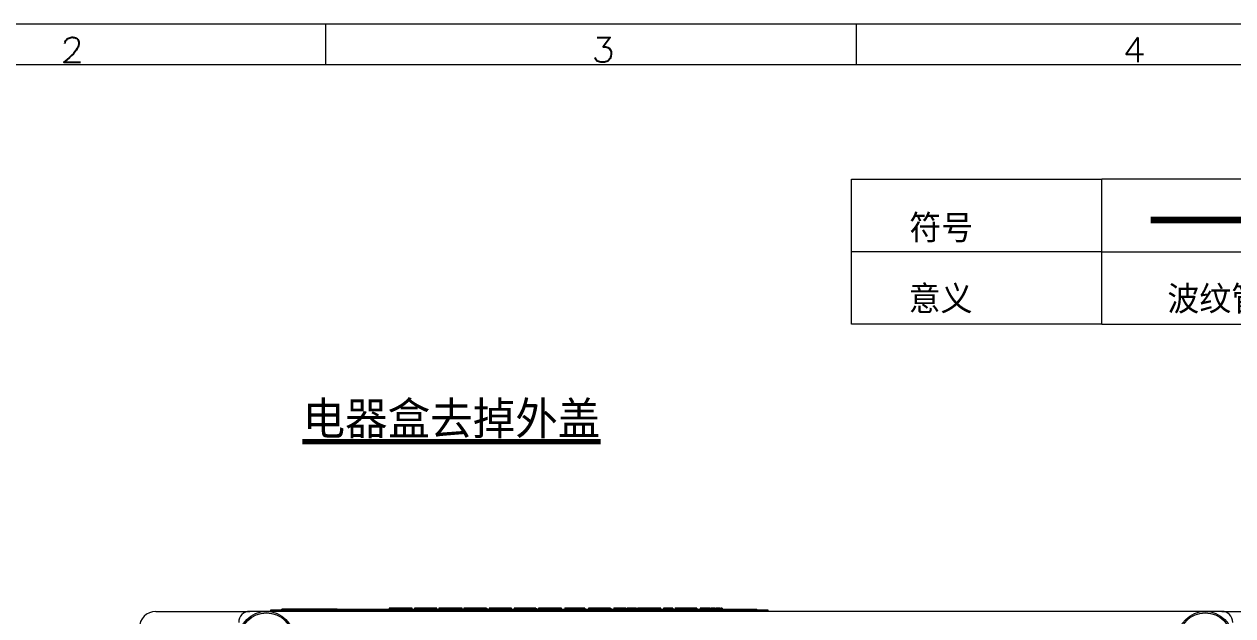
# Model space of a CAD drawing. Extents: x -5608 to -3197, y -2048 to 96.
# Drawn here: x -4134 to -3838.6, y -861.1 to -716.5 of the extents above; entities that cross this region are included whole.
import ezdxf

# ---------------------------------------------------------------- set-up
doc = ezdxf.new("R2010")
doc.units = 0
doc.header["$LTSCALE"] = 25.4
doc.header["$MEASUREMENT"] = 0
doc.layers.get('0').update_dxf_attribs({"linetype": 'CONTINUOUS'})
doc.layers.add('5中心线层', color=1, linetype='CONTINUOUS')
doc.layers.add('7文字层', color=3, linetype='CONTINUOUS')
doc.layers.add('标注层', color=7, linetype='CONTINUOUS', lineweight=13)
doc.layers.add('细线', color=4, linetype='CONTINUOUS', lineweight=13)

msp = doc.modelspace()

# ---------------------------------------------------------------- linework, layer by layer
at = {"color": 7, "linetype": 'Continuous', "lineweight": 15}
for p, q in [((-4073.74, -860.04), (-4073.74, -859.64)), ((-4073.74, -859.64), (-4066.99, -859.64)), ((-4071.04, -859.64), (-4071.04, -859.5)), ((-4057.54, -859.5), (-4071.04, -859.5)), ((-4066.99, -859.64), (-4066.99, -860.04)), ((-4066.99, -859.64), (-3958.99, -859.64)), ((-4057.54, -859.64), (-4057.54, -859.5)), ((-4057.54, -859.5), (-3958.99, -859.5)), ((-4050.68, -859.47), (-4050.68, -859.5)), ((-4050.68, -859.47), (-4050.68, -859.5)), ((-4047.9, -859.47), (-4047.9, -859.5)), ((-4047.9, -859.47), (-4047.9, -859.5)), ((-4045.68, -859.47), (-4045.68, -859.5)), ((-4044.78, -859.23), (-4044.78, -859.5)), ((-4044.68, -859.23), (-4044.68, -859.5)), ((-4044.42, -859.23), (-4044.68, -859.23)), ((-4044.4, -859.23), (-4044.4, -859.5)), ((-4044.31, -859.23), (-4044.31, -859.5)), ((-4044.31, -859.23), (-4044.31, -859.5)), ((-4044.21, -859.2), (-4044.21, -859.23)), ((-4044.21, -859.23), (-4044.21, -859.5)), ((-4043.38, -859.23), (-4044.21, -859.23)), ((-4043.36, -859.23), (-4043.36, -859.5)), ((-4043.07, -859.23), (-4043.07, -859.5)), ((-4042.64, -859.23), (-4042.64, -859.5)), ((-4041.32, -859.23), (-4042.64, -859.23)), ((-4041.32, -859.23), (-4041.32, -859.5)), ((-4040.94, -859.23), (-4040.94, -859.5)), ((-4040.7, -859.23), (-4040.7, -859.5)), ((-4039.65, -859.23), (-4040.68, -859.23)), ((-4039.65, -859.23), (-4039.65, -859.5)), ((-4039.56, -859.5), (-4039.56, -859.23)), ((-4039.56, -859.23), (-4039.56, -859.5)), ((-4039.46, -859.5), (-4039.46, -859.23)), ((-4039.27, -859.23), (-4039.44, -859.23)), ((-4039.27, -859.23), (-4039.27, -859.5)), ((-4039.18, -859.5), (-4039.18, -859.23)), ((-4038.59, -859.23), (-4038.59, -859.5)), ((-4038.47, -859.23), (-4038.47, -859.5)), ((-4037.48, -859.23), (-4038.47, -859.23)), ((-4037.47, -859.23), (-4037.47, -859.5)), ((-4037.23, -859.23), (-4037.23, -859.5)), ((-4036.9, -859.23), (-4037, -859.23)), ((-4036.71, -859.23), (-4036.71, -859.5)), ((-4035.24, -859.23), (-4036.71, -859.23)), ((-4035.96, -859.2), (-4035.96, -859.23)), ((-4035.24, -859.23), (-4035.24, -859.5)), ((-4034.72, -859.23), (-4034.72, -859.5)), ((-4034.48, -859.23), (-4034.48, -859.5)), ((-4033.25, -859.23), (-4034.47, -859.23)), ((-4033.25, -859.23), (-4033.25, -859.5)), ((-4033.15, -859.5), (-4033.15, -859.23)), ((-4032.63, -859.23), (-4032.63, -859.5)), ((-4032.53, -859.23), (-4032.53, -859.5)), ((-4032.27, -859.23), (-4032.53, -859.23)), ((-4032.25, -859.23), (-4032.25, -859.5)), ((-4032.16, -859.23), (-4032.16, -859.5)), ((-4027.5, -859.23), (-4032.16, -859.23)), ((-4028.65, -859.2), (-4028.65, -859.23)), ((-4027.5, -859.23), (-4027.5, -859.5)), ((-4027.41, -859.5), (-4027.41, -859.23)), ((-4027.03, -859.23), (-4027.39, -859.23)), ((-4027.03, -859.23), (-4027.03, -859.5)), ((-4026.93, -859.5), (-4026.93, -859.23)), ((-4026.55, -859.23), (-4026.55, -859.5)), ((-4026.46, -859.23), (-4026.46, -859.5)), ((-4023.37, -859.23), (-4026.46, -859.23)), ((-4025.47, -859.2), (-4025.47, -859.23)), ((-4023.37, -859.23), (-4023.37, -859.5)), ((-4023.28, -859.5), (-4023.28, -859.23)), ((-4023.28, -859.23), (-4023.28, -859.5)), ((-4022.33, -859.23), (-4023.28, -859.23)), ((-4022.34, -859.2), (-4022.34, -859.23)), ((-4022.33, -859.23), (-4022.33, -859.5)), ((-4022.05, -859.23), (-4022.05, -859.5)), ((-4021.1, -859.23), (-4022.05, -859.23)), ((-4021.1, -859.23), (-4021.1, -859.5)), ((-4020.98, -859.5), (-4020.98, -859.23)), ((-4020.95, -859.23), (-4020.95, -859.5)), ((-4020.88, -859.5), (-4020.88, -859.23)), ((-4020.38, -859.23), (-4020.38, -859.5)), ((-4020.29, -859.23), (-4020.29, -859.5)), ((-4020.22, -859.23), (-4020.29, -859.23)), ((-4020.19, -859.23), (-4020.19, -859.5)), ((-4020.1, -859.23), (-4020.1, -859.5)), ((-4015.16, -859.23), (-4020.1, -859.23)), ((-4020.01, -859.2), (-4020.01, -859.23)), ((-4015.16, -859.23), (-4015.16, -859.5)), ((-4015.07, -859.5), (-4015.07, -859.23)), ((-4014.97, -859.23), (-4015.05, -859.23)), ((-4014.97, -859.23), (-4014.97, -859.5)), ((-4014.88, -859.5), (-4014.88, -859.23)), ((-4014.27, -859.23), (-4014.27, -859.5)), ((-4014.26, -859.23), (-4014.26, -859.5)), ((-4014.21, -859.23), (-4014.21, -859.5)), ((-4014.12, -859.23), (-4014.12, -859.5)), ((-4008.99, -859.23), (-4014.12, -859.23)), ((-4008.99, -859.23), (-4008.99, -859.5)), ((-4008.9, -859.5), (-4008.9, -859.23)), ((-4008.76, -859.23), (-4008.76, -859.5)), ((-4008.68, -859.5), (-4008.68, -859.23)), ((-4008.26, -859.23), (-4008.26, -859.5)), ((-4008.14, -859.23), (-4008.14, -859.5)), ((-4008.08, -859.23), (-4008.14, -859.23)), ((-4008.07, -859.23), (-4008.07, -859.5)), ((-4007.95, -859.23), (-4007.95, -859.5)), ((-4006.43, -859.23), (-4007.95, -859.23)), ((-4007.86, -859.2), (-4007.86, -859.23)), ((-4007.86, -859.2), (-4007.86, -859.23)), ((-4006.43, -859.23), (-4006.43, -859.5)), ((-4006.15, -859.23), (-4006.15, -859.5)), ((-4004.63, -859.23), (-4006.15, -859.23)), ((-4004.63, -859.23), (-4004.63, -859.5)), ((-4004.51, -859.5), (-4004.51, -859.23)), ((-4004.44, -859.23), (-4004.5, -859.23)), ((-4004.44, -859.23), (-4004.44, -859.5)), ((-4004.39, -859.23), (-4004.42, -859.23)), ((-4004.32, -859.5), (-4004.32, -859.23)), ((-4004.03, -859.23), (-4004.31, -859.23)), ((-4004.02, -859.23), (-4004.02, -859.5)), ((-4004.01, -859.23), (-4004.01, -859.5)), ((-4003.39, -859.23), (-4003.39, -859.5)), ((-4003.16, -859.23), (-4003.16, -859.5)), ((-4002.78, -859.23), (-4003.13, -859.23)), ((-4002.78, -859.23), (-4002.78, -859.5)), ((-4002.66, -859.5), (-4002.66, -859.23)), ((-4001.83, -859.2), (-4001.83, -859.5)), ((-4001.83, -859.2), (-4001.83, -859.5)), ((-4001.21, -859.23), (-4001.21, -859.5)), ((-3999.5, -859.23), (-4001.21, -859.23)), ((-4000.67, -859.47), (-4000.67, -859.5)), ((-3999.5, -859.23), (-3999.5, -859.5)), ((-3999.22, -859.23), (-3999.22, -859.5)), ((-3997.65, -859.23), (-3999.22, -859.23)), ((-3997.65, -859.23), (-3997.65, -859.5)), ((-3996.99, -859.23), (-3996.99, -859.5)), ((-3996.72, -859.47), (-3996.72, -859.5)), ((-3996.04, -859.23), (-3996.04, -859.5)), ((-3995.94, -859.23), (-3995.94, -859.5)), ((-3995.65, -859.23), (-3995.94, -859.23)), ((-3995.6, -859.2), (-3995.6, -859.5)), ((-3995.09, -859.23), (-3995.09, -859.5)), ((-3993.52, -859.23), (-3995.09, -859.23)), ((-3993.47, -859.23), (-3993.47, -859.5)), ((-3992.95, -859.23), (-3992.95, -859.5)), ((-3992.67, -859.23), (-3992.67, -859.5)), ((-3990.82, -859.23), (-3992.65, -859.23)), ((-3990.82, -859.23), (-3990.82, -859.5)), ((-3990.72, -859.5), (-3990.72, -859.23)), ((-3990.58, -859.23), (-3990.58, -859.5)), ((-3990.57, -859.23), (-3990.58, -859.23)), ((-3990.57, -859.5), (-3990.57, -859.23)), ((-3989.87, -859.2), (-3989.87, -859.5)), ((-3989.44, -859.23), (-3989.44, -859.5)), ((-3988.49, -859.23), (-3989.44, -859.23)), ((-3988.49, -859.23), (-3988.49, -859.5)), ((-3988.21, -859.23), (-3988.21, -859.5)), ((-3987.26, -859.23), (-3988.21, -859.23)), ((-3987.26, -859.23), (-3987.26, -859.5)), ((-3986.83, -859.23), (-3986.83, -859.5)), ((-3986.64, -859.23), (-3986.64, -859.5)), ((-3986.55, -859.23), (-3986.55, -859.5)), ((-3985.32, -859.23), (-3986.55, -859.23)), ((-3985.31, -859.23), (-3985.31, -859.5)), ((-3985.07, -859.23), (-3985.07, -859.5)), ((-3984.74, -859.23), (-3985.06, -859.23)), ((-3984.55, -859.23), (-3984.62, -859.23)), ((-3984.36, -859.23), (-3984.36, -859.5)), ((-3984.08, -859.23), (-3984.08, -859.5)), ((-3984.08, -859.23), (-3984.08, -859.5)), ((-3984.08, -859.23), (-3984.08, -859.23)), ((-3983.61, -859.47), (-3983.61, -859.5)), ((-3981.94, -859.23), (-3981.94, -859.5)), ((-3981.66, -859.23), (-3981.66, -859.5)), ((-3980.68, -859.23), (-3981.63, -859.23)), ((-3981.2, -859.47), (-3981.2, -859.5)), ((-3980.66, -859.23), (-3980.66, -859.5)), ((-3980.43, -859.47), (-3980.43, -859.5)), ((-3980.38, -859.23), (-3980.38, -859.5)), ((-3978.43, -859.23), (-3978.43, -859.5)), ((-3978.38, -859.5), (-3978.38, -859.23)), ((-3977.75, -859.23), (-3977.75, -859.5)), ((-3977.69, -859.23), (-3977.69, -859.5)), ((-3975.73, -859.23), (-3977.69, -859.23)), ((-3976.72, -859.47), (-3976.72, -859.5)), ((-3975.73, -859.23), (-3975.73, -859.5)), ((-3975.61, -859.23), (-3975.73, -859.23)), ((-3975.61, -859.23), (-3975.61, -859.5)), ((-3975.44, -859.23), (-3975.44, -859.5)), ((-3974.87, -859.2), (-3974.87, -859.5)), ((-3974.87, -859.23), (-3974.87, -859.5)), ((-3974.64, -859.47), (-3974.64, -859.5)), ((-3974.58, -859.23), (-3974.58, -859.5)), ((-3974.21, -859.2), (-3974.21, -859.5)), ((-3973.73, -859.23), (-3973.73, -859.5)), ((-3972.02, -859.23), (-3973.73, -859.23)), ((-3972.02, -859.23), (-3972.02, -859.5)), ((-3971.74, -859.23), (-3971.74, -859.5)), ((-3970.03, -859.23), (-3971.74, -859.23)), ((-3970.03, -859.23), (-3970.03, -859.5)), ((-3969.55, -859.23), (-3969.55, -859.5)), ((-3969.08, -859.47), (-3969.08, -859.5)), ((-3968.79, -859.23), (-3968.79, -859.5)), ((-3968.7, -859.23), (-3968.7, -859.5)), ((-3968.6, -859.23), (-3968.7, -859.23)), ((-3968.59, -859.23), (-3968.59, -859.5)), ((-3968.42, -859.23), (-3968.42, -859.5)), ((-3968.42, -859.47), (-3968.42, -859.5)), ((-3966.99, -859.23), (-3966.99, -859.5)), ((-3966.71, -859.2), (-3966.71, -859.23)), ((-3966.42, -859.23), (-3966.42, -859.5)), ((-3966.09, -859.23), (-3966.09, -859.5)), ((-3965.8, -859.23), (-3965.8, -859.5)), ((-3965.19, -859.23), (-3965.19, -859.5)), ((-3965, -859.23), (-3965.05, -859.23)), ((-3965, -859.23), (-3965, -859.5)), ((-3964.71, -859.23), (-3964.71, -859.5)), ((-3964.62, -859.23), (-3964.62, -859.5)), ((-3964.05, -859.23), (-3964.05, -859.5)), ((-3963.76, -859.23), (-3963.76, -859.5)), ((-3963.74, -859.5), (-3963.74, -859.23)), ((-3963.67, -859.23), (-3963.67, -859.5)), ((-3963.38, -859.23), (-3963.38, -859.5)), ((-3958.99, -859.64), (-3958.99, -859.5)), ((-3958.99, -859.5), (-3954.94, -859.5)), ((-3958.99, -860.04), (-3958.99, -859.64)), ((-3958.99, -859.64), (-3952.24, -859.64)), ((-3954.94, -859.64), (-3954.94, -859.5)), ((-3952.24, -859.64), (-3952.24, -860.04)), ((-4101.81, -860.04), (-4078.86, -860.04)), ((-3841.26, -860.04), (-4078.86, -860.04)), ((-3841.26, -860.04), (-3818.31, -860.04))]:
    msp.add_line(p, q, dxfattribs=at)
at = {"color": 0, "lineweight": 0}
for points in [[(-4060.31, -726.44), (-4060.31, -716.5)], [(-3930.55, -726.44), (-3930.55, -716.5)]]:
    msp.add_lwpolyline(points, dxfattribs=at)
msp.add_lwpolyline([(-3541.09, -1300.56), (-3541.09, -726.44), (-4321.36, -726.44), (-4321.36, -1300.56)], close=True, dxfattribs=at)
at = {"color": 7, "linetype": 'Continuous', "lineweight": 15}
for centre, radius in [((-4074.81, -866.79), 6.75), ((-4074.81, -866.79), 6.41), ((-3845.31, -866.79), 6.75), ((-3845.31, -866.79), 6.41)]:
    msp.add_circle(centre, radius, dxfattribs=at)
for centre, radius, start, end in [((-4101.81, -864.09), 4.05, 90, 180), ((-4078.86, -862.74), 2.7, 90, 180), ((-3841.26, -862.74), 2.7, 0, 90)]:
    msp.add_arc(centre, radius, start, end, dxfattribs=at)
for points, knots in [([(-4044.68, -859.23), (-4044.7, -859.23), (-4044.74, -859.23), (-4044.77, -859.23), (-4044.77, -859.23), (-4044.78, -859.23)], [0, 0, 0, 0, 0.375342, 0.749831, 1, 1, 1, 1]), ([(-4044.31, -859.23), (-4044.32, -859.23), (-4044.36, -859.23), (-4044.39, -859.23), (-4044.4, -859.23), (-4044.4, -859.23)], [0, 0, 0, 0, 0.375342, 0.749831, 1, 1, 1, 1]), ([(-4044.21, -859.23), (-4044.23, -859.23), (-4044.26, -859.23), (-4044.3, -859.23), (-4044.3, -859.23), (-4044.3, -859.23)], [0, 0, 0, 0, 0.375342, 0.749831, 1, 1, 1, 1]), ([(-4043.07, -859.23), (-4043.1, -859.23), (-4043.15, -859.23), (-4043.24, -859.23), (-4043.3, -859.23), (-4043.34, -859.23), (-4043.35, -859.23), (-4043.36, -859.23)], [0, 0, 0, 0, 0.250625, 0.49926, 0.624389, 0.749718, 1, 1, 1, 1]), ([(-4042.64, -859.23), (-4042.73, -859.23), (-4042.87, -859.23), (-4043.01, -859.23), (-4043.07, -859.23)], [0, 0, 0, 0, 0.56, 1, 1, 1, 1]), ([(-4040.94, -859.23), (-4041.02, -859.23), (-4041.17, -859.23), (-4041.27, -859.23), (-4041.32, -859.23)], [0, 0, 0, 0, 0.559937, 1, 1, 1, 1]), ([(-4040.7, -859.23), (-4040.7, -859.23), (-4040.7, -859.23), (-4040.72, -859.23), (-4040.75, -859.23), (-4040.8, -859.23), (-4040.87, -859.23), (-4040.91, -859.23), (-4040.94, -859.23)], [0, 0, 0, 0, 0.279889, 0.3902, 0.500214, 0.624708, 0.749832, 1, 1, 1, 1]), ([(-4039.56, -859.23), (-4039.56, -859.23), (-4039.56, -859.23), (-4039.6, -859.23), (-4039.63, -859.23), (-4039.65, -859.23)], [0, 0, 0, 0, 0.115788, 0.556656, 1, 1, 1, 1]), ([(-4039.47, -859.23), (-4039.47, -859.23), (-4039.46, -859.23), (-4039.5, -859.23), (-4039.54, -859.23), (-4039.56, -859.23)], [0, 0, 0, 0, 0.115788, 0.556656, 1, 1, 1, 1]), ([(-4039.18, -859.23), (-4039.18, -859.23), (-4039.18, -859.23), (-4039.22, -859.23), (-4039.25, -859.23), (-4039.27, -859.23)], [0, 0, 0, 0, 0.115788, 0.556656, 1, 1, 1, 1]), ([(-4038.47, -859.23), (-4038.49, -859.23), (-4038.53, -859.23), (-4038.58, -859.23), (-4038.58, -859.23), (-4038.59, -859.23)], [0, 0, 0, 0, 0.500993, 0.752935, 1, 1, 1, 1]), ([(-4037.23, -859.23), (-4037.27, -859.23), (-4037.31, -859.23), (-4037.37, -859.23), (-4037.41, -859.23), (-4037.44, -859.23), (-4037.47, -859.23), (-4037.47, -859.23), (-4037.47, -859.23)], [0, 0, 0, 0, 0.279874, 0.390166, 0.500412, 0.625112, 0.750261, 1, 1, 1, 1]), ([(-4036.71, -859.23), (-4036.81, -859.23), (-4036.98, -859.23), (-4037.16, -859.23), (-4037.23, -859.23)], [0, 0, 0, 0, 0.559999, 1, 1, 1, 1]), ([(-4034.72, -859.23), (-4034.82, -859.23), (-4035, -859.23), (-4035.17, -859.23), (-4035.24, -859.23)], [0, 0, 0, 0, 0.56003, 1, 1, 1, 1]), ([(-4034.48, -859.23), (-4034.48, -859.23), (-4034.48, -859.23), (-4034.51, -859.23), (-4034.54, -859.23), (-4034.58, -859.23), (-4034.65, -859.23), (-4034.69, -859.23), (-4034.72, -859.23)], [0, 0, 0, 0, 0.279889, 0.3902, 0.500214, 0.624708, 0.749832, 1, 1, 1, 1]), ([(-4033.16, -859.23), (-4033.16, -859.23), (-4033.15, -859.23), (-4033.19, -859.23), (-4033.23, -859.23), (-4033.25, -859.23)], [0, 0, 0, 0, 0.115788, 0.556656, 1, 1, 1, 1]), ([(-4032.53, -859.23), (-4032.55, -859.23), (-4032.59, -859.23), (-4032.62, -859.23), (-4032.62, -859.23), (-4032.63, -859.23)], [0, 0, 0, 0, 0.375342, 0.749831, 1, 1, 1, 1]), ([(-4032.16, -859.23), (-4032.17, -859.23), (-4032.21, -859.23), (-4032.24, -859.23), (-4032.25, -859.23), (-4032.25, -859.23)], [0, 0, 0, 0, 0.375342, 0.749831, 1, 1, 1, 1]), ([(-4027.41, -859.23), (-4027.41, -859.23), (-4027.41, -859.23), (-4027.45, -859.23), (-4027.48, -859.23), (-4027.5, -859.23)], [0, 0, 0, 0, 0.115788, 0.556656, 1, 1, 1, 1]), ([(-4026.94, -859.23), (-4026.94, -859.23), (-4026.93, -859.23), (-4026.97, -859.23), (-4027.01, -859.23), (-4027.03, -859.23)], [0, 0, 0, 0, 0.115788, 0.556656, 1, 1, 1, 1]), ([(-4026.46, -859.23), (-4026.48, -859.23), (-4026.51, -859.23), (-4026.55, -859.23), (-4026.55, -859.23), (-4026.55, -859.23)], [0, 0, 0, 0, 0.375342, 0.749831, 1, 1, 1, 1]), ([(-4023.28, -859.23), (-4023.28, -859.23), (-4023.28, -859.23), (-4023.32, -859.23), (-4023.36, -859.23), (-4023.37, -859.23)], [0, 0, 0, 0, 0.115788, 0.556656, 1, 1, 1, 1]), ([(-4022.05, -859.23), (-4022.07, -859.23), (-4022.09, -859.23), (-4022.15, -859.23), (-4022.19, -859.23), (-4022.24, -859.23), (-4022.29, -859.23), (-4022.31, -859.23), (-4022.33, -859.23)], [0, 0, 0, 0, 0.279869, 0.3902521, 0.5001384, 0.6245724, 0.7501954, 1, 1, 1, 1]), ([(-4020.98, -859.23), (-4020.98, -859.23), (-4020.99, -859.23), (-4021.03, -859.23), (-4021.07, -859.23), (-4021.1, -859.23)], [0, 0, 0, 0, 0.247065, 0.499007, 1, 1, 1, 1]), ([(-4020.88, -859.23), (-4020.88, -859.23), (-4020.88, -859.23), (-4020.91, -859.23), (-4020.94, -859.23), (-4020.95, -859.23)], [0, 0, 0, 0, 0.176821, 0.497284, 1, 1, 1, 1]), ([(-4020.29, -859.23), (-4020.31, -859.23), (-4020.34, -859.23), (-4020.38, -859.23), (-4020.38, -859.23), (-4020.38, -859.23)], [0, 0, 0, 0, 0.375342, 0.749831, 1, 1, 1, 1]), ([(-4020.1, -859.23), (-4020.12, -859.23), (-4020.15, -859.23), (-4020.19, -859.23), (-4020.19, -859.23), (-4020.19, -859.23)], [0, 0, 0, 0, 0.375342, 0.749831, 1, 1, 1, 1]), ([(-4015.07, -859.23), (-4015.07, -859.23), (-4015.07, -859.23), (-4015.1, -859.23), (-4015.14, -859.23), (-4015.16, -859.23)], [0, 0, 0, 0, 0.091104, 0.544404, 1, 1, 1, 1]), ([(-4014.88, -859.23), (-4014.88, -859.23), (-4014.88, -859.23), (-4014.92, -859.23), (-4014.95, -859.23), (-4014.97, -859.23)], [0, 0, 0, 0, 0.115788, 0.556656, 1, 1, 1, 1]), ([(-4014.12, -859.23), (-4014.14, -859.23), (-4014.17, -859.23), (-4014.21, -859.23), (-4014.21, -859.23), (-4014.21, -859.23)], [0, 0, 0, 0, 0.375342, 0.749831, 1, 1, 1, 1]), ([(-4008.9, -859.23), (-4008.9, -859.23), (-4008.9, -859.23), (-4008.94, -859.23), (-4008.97, -859.23), (-4008.99, -859.23)], [0, 0, 0, 0, 0.115788, 0.556656, 1, 1, 1, 1]), ([(-4008.14, -859.23), (-4008.17, -859.23), (-4008.21, -859.23), (-4008.25, -859.23), (-4008.26, -859.23), (-4008.26, -859.23)], [0, 0, 0, 0, 0.500993, 0.752935, 1, 1, 1, 1]), ([(-4007.95, -859.23), (-4007.98, -859.23), (-4008.02, -859.23), (-4008.06, -859.23), (-4008.07, -859.23), (-4008.07, -859.23)], [0, 0, 0, 0, 0.500993, 0.752935, 1, 1, 1, 1]), ([(-4006.15, -859.23), (-4006.17, -859.23), (-4006.19, -859.23), (-4006.25, -859.23), (-4006.29, -859.23), (-4006.34, -859.23), (-4006.39, -859.23), (-4006.41, -859.23), (-4006.43, -859.23)], [0, 0, 0, 0, 0.279869, 0.390252, 0.500138, 0.624572, 0.750195, 1, 1, 1, 1]), ([(-4004.51, -859.23), (-4004.51, -859.23), (-4004.52, -859.23), (-4004.56, -859.23), (-4004.6, -859.23), (-4004.63, -859.23)], [0, 0, 0, 0, 0.247065, 0.499007, 1, 1, 1, 1]), ([(-4004.32, -859.23), (-4004.32, -859.23), (-4004.33, -859.23), (-4004.37, -859.23), (-4004.41, -859.23), (-4004.44, -859.23)], [0, 0, 0, 0, 0.247065, 0.499007, 1, 1, 1, 1]), ([(-4003.39, -859.23), (-4003.52, -859.23), (-4003.75, -859.23), (-4003.93, -859.23), (-4004.01, -859.23)], [0, 0, 0, 0, 0.559991, 1, 1, 1, 1]), ([(-4003.16, -859.23), (-4003.16, -859.23), (-4003.16, -859.23), (-4003.19, -859.23), (-4003.23, -859.23), (-4003.31, -859.23), (-4003.37, -859.23), (-4003.39, -859.23)], [0, 0, 0, 0, 0.250445, 0.376033, 0.501206, 0.74921, 1, 1, 1, 1]), ([(-4002.66, -859.23), (-4002.66, -859.23), (-4002.67, -859.23), (-4002.71, -859.23), (-4002.75, -859.23), (-4002.78, -859.23)], [0, 0, 0, 0, 0.247065, 0.499007, 1, 1, 1, 1]), ([(-4001.21, -859.23), (-4001.31, -859.23), (-4001.5, -859.23), (-4001.74, -859.23), (-4001.83, -859.23), (-4001.83, -859.23), (-4001.83, -859.23)], [0, 0, 0, 0, 0.281267, 0.559169, 0.778914, 1, 1, 1, 1]), ([(-3999.22, -859.23), (-3999.23, -859.23), (-3999.26, -859.23), (-3999.31, -859.23), (-3999.39, -859.23), (-3999.45, -859.23), (-3999.49, -859.23), (-3999.5, -859.23)], [0, 0, 0, 0, 0.18754, 0.374266, 0.55975, 0.779258, 1, 1, 1, 1]), ([(-3996.99, -859.23), (-3996.99, -859.23), (-3997, -859.23), (-3997.16, -859.23), (-3997.41, -859.23), (-3997.57, -859.23), (-3997.65, -859.23)], [0, 0, 0, 0, 0.280982, 0.55924, 0.779099, 1, 1, 1, 1]), ([(-3995.94, -859.23), (-3995.96, -859.23), (-3995.99, -859.23), (-3996.03, -859.23), (-3996.03, -859.23), (-3996.03, -859.23)], [0, 0, 0, 0, 0.375342, 0.749831, 1, 1, 1, 1]), ([(-3995.09, -859.23), (-3995.16, -859.23), (-3995.31, -859.23), (-3995.5, -859.23), (-3995.59, -859.23), (-3995.59, -859.23), (-3995.59, -859.23)], [0, 0, 0, 0, 0.359238, 0.715167, 0.892962, 1, 1, 1, 1]), ([(-3992.95, -859.23), (-3993.06, -859.23), (-3993.25, -859.23), (-3993.41, -859.23), (-3993.47, -859.23)], [0, 0, 0, 0, 0.560011, 1, 1, 1, 1]), ([(-3992.67, -859.23), (-3992.67, -859.23), (-3992.67, -859.23), (-3992.7, -859.23), (-3992.75, -859.23), (-3992.81, -859.23), (-3992.88, -859.23), (-3992.92, -859.23), (-3992.95, -859.23)], [0, 0, 0, 0, 0.249971, 0.374943, 0.499263, 0.639496, 0.779565, 1, 1, 1, 1]), ([(-3990.73, -859.23), (-3990.72, -859.23), (-3990.72, -859.23), (-3990.76, -859.23), (-3990.8, -859.23), (-3990.82, -859.23)], [0, 0, 0, 0, 0.115788, 0.556656, 1, 1, 1, 1]), ([(-3989.44, -859.23), (-3989.51, -859.23), (-3989.65, -859.23), (-3989.82, -859.23), (-3989.87, -859.23), (-3989.87, -859.23), (-3989.87, -859.23)], [0, 0, 0, 0, 0.3195805, 0.6353046, 0.8860352, 1, 1, 1, 1]), ([(-3988.21, -859.23), (-3988.23, -859.23), (-3988.27, -859.23), (-3988.36, -859.23), (-3988.44, -859.23), (-3988.47, -859.23), (-3988.49, -859.23)], [0, 0, 0, 0, 0.280836, 0.559019, 0.779065, 1, 1, 1, 1]), ([(-3986.83, -859.23), (-3986.83, -859.23), (-3986.84, -859.23), (-3986.94, -859.23), (-3987.1, -859.23), (-3987.2, -859.23), (-3987.26, -859.23)], [0, 0, 0, 0, 0.280974, 0.559548, 0.779342, 1, 1, 1, 1]), ([(-3986.55, -859.23), (-3986.56, -859.23), (-3986.6, -859.23), (-3986.63, -859.23), (-3986.64, -859.23), (-3986.64, -859.23)], [0, 0, 0, 0, 0.375342, 0.749831, 1, 1, 1, 1]), ([(-3985.07, -859.23), (-3985.1, -859.23), (-3985.13, -859.23), (-3985.19, -859.23), (-3985.23, -859.23), (-3985.27, -859.23), (-3985.3, -859.23), (-3985.31, -859.23), (-3985.31, -859.23)], [0, 0, 0, 0, 0.249847, 0.375273, 0.49996, 0.639335, 0.779766, 1, 1, 1, 1]), ([(-3984.36, -859.23), (-3984.54, -859.23), (-3984.86, -859.23), (-3985.01, -859.23), (-3985.07, -859.23)], [0, 0, 0, 0, 0.559244, 1, 1, 1, 1]), ([(-3981.94, -859.23), (-3982.27, -859.23), (-3982.86, -859.23), (-3983.71, -859.23), (-3984.08, -859.23)], [0, 0, 0, 0, 0.560106, 1, 1, 1, 1]), ([(-3981.66, -859.23), (-3981.66, -859.23), (-3981.68, -859.23), (-3981.72, -859.23), (-3981.78, -859.23), (-3981.86, -859.23), (-3981.91, -859.23), (-3981.94, -859.23)], [0, 0, 0, 0, 0.25006, 0.375488, 0.500655, 0.749282, 1, 1, 1, 1]), ([(-3980.38, -859.23), (-3980.41, -859.23), (-3980.45, -859.23), (-3980.51, -859.23), (-3980.56, -859.23), (-3980.61, -859.23), (-3980.64, -859.23), (-3980.65, -859.23), (-3980.66, -859.23)], [0, 0, 0, 0, 0.2797748, 0.390164, 0.500201, 0.6247382, 0.7498681, 1, 1, 1, 1]), ([(-3978.43, -859.23), (-3978.9, -859.23), (-3979.74, -859.23), (-3980.18, -859.23), (-3980.38, -859.23)], [0, 0, 0, 0, 0.559542, 1, 1, 1, 1]), ([(-3978.38, -859.23), (-3978.38, -859.23), (-3978.39, -859.23), (-3978.41, -859.23), (-3978.43, -859.23)], [0, 0, 0, 0, 0.3151991, 1, 1, 1, 1]), ([(-3975.44, -859.23), (-3975.45, -859.23), (-3975.46, -859.23), (-3975.51, -859.23), (-3975.56, -859.23), (-3975.58, -859.23)], [0, 0, 0, 0, 0.419382, 0.838428, 1, 1, 1, 1]), ([(-3974.58, -859.23), (-3974.6, -859.23), (-3974.63, -859.23), (-3974.68, -859.23), (-3974.73, -859.23), (-3974.78, -859.23), (-3974.83, -859.23), (-3974.85, -859.23), (-3974.87, -859.23)], [0, 0, 0, 0, 0.279869, 0.390252, 0.500138, 0.624572, 0.750195, 1, 1, 1, 1]), ([(-3974.21, -859.23), (-3974.25, -859.23), (-3974.35, -859.23), (-3974.45, -859.23), (-3974.58, -859.23), (-3974.57, -859.23), (-3974.57, -859.23)], [0, 0, 0, 0, 0.135638, 0.305477, 0.47594, 1, 1, 1, 1]), ([(-3973.73, -859.23), (-3973.8, -859.23), (-3973.95, -859.23), (-3974.14, -859.23), (-3974.21, -859.23), (-3974.2, -859.23), (-3974.2, -859.23)], [0, 0, 0, 0, 0.314853, 0.626323, 0.87253, 1, 1, 1, 1]), ([(-3971.74, -859.23), (-3971.76, -859.23), (-3971.79, -859.23), (-3971.84, -859.23), (-3971.88, -859.23), (-3971.93, -859.23), (-3971.98, -859.23), (-3972, -859.23), (-3972.02, -859.23)], [0, 0, 0, 0, 0.279869, 0.390252, 0.500138, 0.624572, 0.750195, 1, 1, 1, 1]), ([(-3969.55, -859.23), (-3969.56, -859.23), (-3969.57, -859.23), (-3969.68, -859.23), (-3969.86, -859.23), (-3969.97, -859.23), (-3970.03, -859.23)], [0, 0, 0, 0, 0.280611, 0.558726, 0.779079, 1, 1, 1, 1]), ([(-3968.7, -859.23), (-3968.72, -859.23), (-3968.75, -859.23), (-3968.79, -859.23), (-3968.79, -859.23), (-3968.79, -859.23)], [0, 0, 0, 0, 0.375342, 0.749831, 1, 1, 1, 1]), ([(-3968.42, -859.23), (-3968.45, -859.23), (-3968.5, -859.23), (-3968.56, -859.23), (-3968.59, -859.23), (-3968.58, -859.23), (-3968.58, -859.23)], [0, 0, 0, 0, 0.445461, 0.668306, 0.890095, 1, 1, 1, 1]), ([(-3966.99, -859.23), (-3967.27, -859.23), (-3967.76, -859.23), (-3968.21, -859.23), (-3968.42, -859.23)], [0, 0, 0, 0, 0.559454, 1, 1, 1, 1]), ([(-3966.42, -859.23), (-3966.43, -859.23), (-3966.45, -859.23), (-3966.67, -859.23), (-3966.87, -859.23), (-3966.99, -859.23)], [0, 0, 0, 0, 0.279926, 0.558937, 1, 1, 1, 1]), ([(-3966.22, -859.23), (-3966.28, -859.23), (-3966.43, -859.23), (-3966.42, -859.23), (-3966.41, -859.23)], [0, 0, 0, 0, 0.464625, 1, 1, 1, 1]), ([(-3965.8, -859.23), (-3965.82, -859.23), (-3965.86, -859.23), (-3965.93, -859.23), (-3966, -859.23), (-3966.06, -859.23), (-3966.08, -859.23), (-3966.09, -859.23)], [0, 0, 0, 0, 0.187183, 0.374037, 0.559703, 0.779381, 1, 1, 1, 1]), ([(-3965.19, -859.23), (-3965.33, -859.23), (-3965.58, -859.23), (-3965.74, -859.23), (-3965.8, -859.23)], [0, 0, 0, 0, 0.559516, 1, 1, 1, 1]), ([(-3964.71, -859.23), (-3964.74, -859.23), (-3964.77, -859.23), (-3964.82, -859.23), (-3964.86, -859.23), (-3964.89, -859.23), (-3964.92, -859.23), (-3964.97, -859.23), (-3964.99, -859.23), (-3965, -859.23)], [0, 0, 0, 0, 0.279917, 0.390002, 0.500195, 0.562688, 0.625547, 0.750375, 1, 1, 1, 1]), ([(-3964.05, -859.23), (-3964.19, -859.23), (-3964.43, -859.23), (-3964.56, -859.23), (-3964.62, -859.23)], [0, 0, 0, 0, 0.559772, 1, 1, 1, 1]), ([(-3963.76, -859.23), (-3963.78, -859.23), (-3963.81, -859.23), (-3963.89, -859.23), (-3963.98, -859.23), (-3964.03, -859.23), (-3964.05, -859.23)], [0, 0, 0, 0, 0.281813, 0.55875, 0.778529, 1, 1, 1, 1]), ([(-3963.38, -859.23), (-3963.4, -859.23), (-3963.43, -859.23), (-3963.48, -859.23), (-3963.55, -859.23), (-3963.62, -859.23), (-3963.65, -859.23), (-3963.67, -859.23)], [0, 0, 0, 0, 0.18754, 0.374266, 0.55975, 0.779258, 1, 1, 1, 1])]:
    msp.add_open_spline(points, degree=3, knots=knots, dxfattribs=at)
at = {"layer": '5中心线层', "color": 1, "lineweight": 0}
msp.add_lwpolyline([(-4371.27, -716.5), (-4371.27, -1310.5), (-3531.15, -1310.5), (-3531.15, -716.5)], close=True, dxfattribs=at)
at = {"layer": '7文字层'}
for points in [[(-4124.04, -721.19), (-4124, -720.93), (-4123.92, -720.69), (-4123.81, -720.47), (-4123.66, -720.29), (-4123.49, -720.12), (-4123.3, -719.99), (-4123.09, -719.88), (-4122.86, -719.8), (-4122.63, -719.74), (-4122.39, -719.71), (-4122.15, -719.71), (-4121.92, -719.73), (-4121.69, -719.78), (-4121.47, -719.86), (-4121.27, -719.96), (-4121.09, -720.09), (-4120.93, -720.25), (-4120.8, -720.43), (-4120.71, -720.64), (-4120.64, -720.87), (-4120.63, -721.13), (-4120.65, -721.42), (-4120.72, -721.73), (-4120.85, -722.08), (-4121.04, -722.44), (-4121.28, -722.84), (-4121.6, -723.26), (-4121.98, -723.71), (-4122.44, -724.18), (-4122.97, -724.68), (-4123.59, -725.21), (-4124.29, -725.76), (-4120.28, -725.76)], [(-3993.92, -719.77), (-3990.77, -719.77), (-3992.5, -722.06), (-3991.86, -722.03), (-3991.34, -722.17), (-3990.95, -722.44), (-3990.68, -722.82), (-3990.53, -723.28), (-3990.5, -723.8), (-3990.58, -724.35), (-3990.77, -724.9), (-3991.32, -725.52), (-3992.19, -725.76), (-3993.05, -725.76), (-3993.92, -725.52), (-3994.22, -725.21), (-3994.47, -724.65)], [(-3861.81, -719.77), (-3864.65, -723.79), (-3860.39, -723.79)], [(-3861.81, -719.77), (-3861.81, -725.76)]]:
    msp.add_lwpolyline(points, dxfattribs=at)
at = {"layer": '细线', "color": 0, "lineweight": 15}
for p, q in [((-3931.77, -789.86), (-3931.77, -754.39)), ((-3931.77, -754.39), (-3870.59, -754.39)), ((-3564.71, -754.39), (-3870.59, -754.39)), ((-3870.59, -789.86), (-3870.59, -754.39)), ((-3870.59, -772.12), (-3931.77, -772.12)), ((-3870.59, -772.12), (-3564.71, -772.12)), ((-3870.59, -789.86), (-3931.77, -789.86)), ((-3870.59, -789.86), (-3564.71, -789.86))]:
    msp.add_line(p, q, dxfattribs=at)
at = {"layer": '细线', "color": 0, "lineweight": 200}
msp.add_line((-3858.58, -764.32), (-3824.76, -764.32), dxfattribs=at)

# ---------------------------------------------------------------- texts
at = {"layer": '标注层', "lineweight": 70}
msp.add_text('%%U电器盒去掉外盖', height=8, rotation=360, dxfattribs=at).set_placement((-4065.97, -816.87))
at = {"layer": '细线', "color": 0, "lineweight": 70}
for s, p in [('符号', (-3917.63, -769.18)), ('意义', (-3917.79, -786.53)), ('波纹管', (-3854.56, -786.56))]:
    msp.add_text(s, height=6, dxfattribs=at).set_placement(p)

doc.saveas('drawing.dxf')
